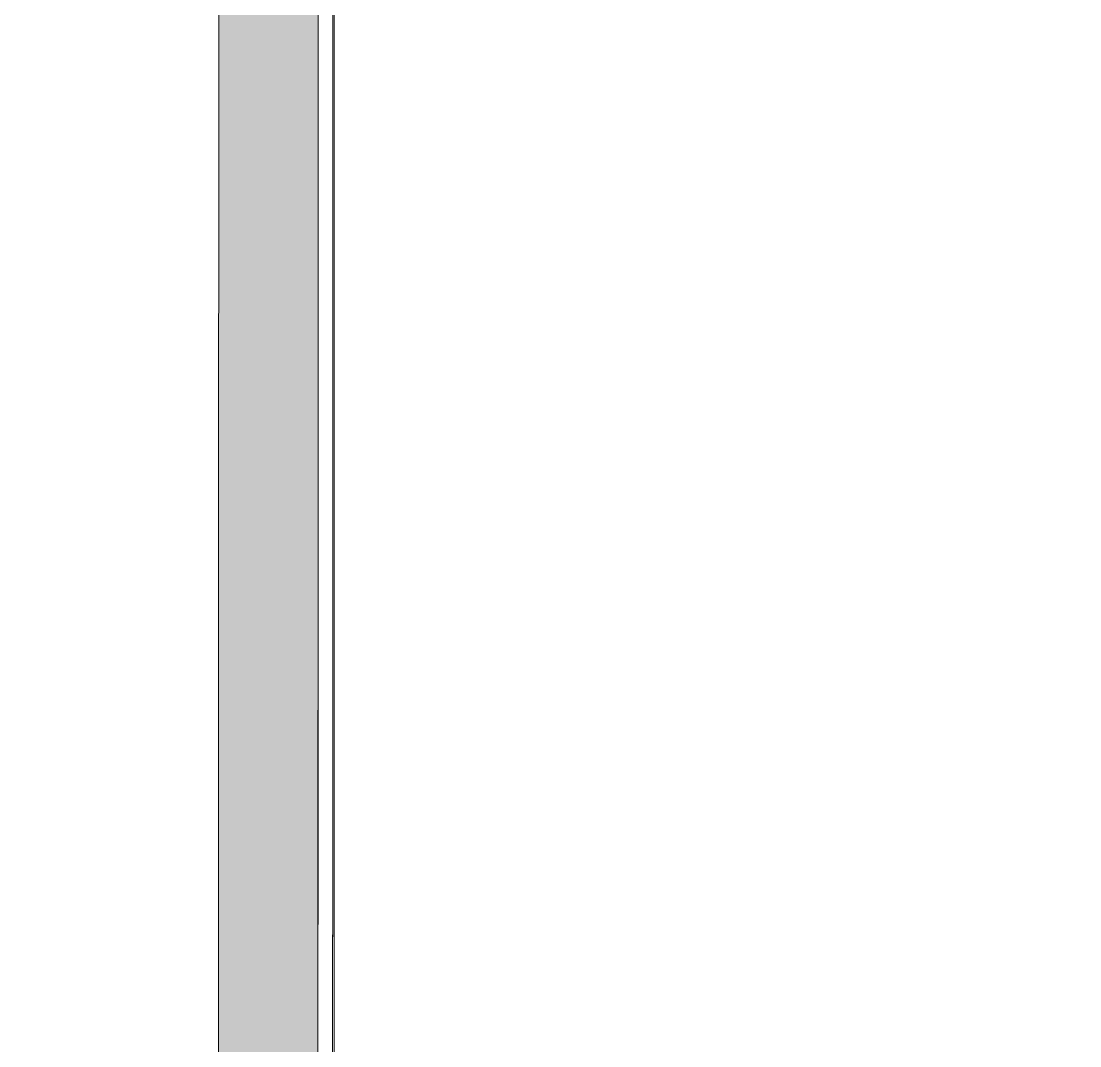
# Model space of a CAD drawing. Header units: millimetres. Extents: x -284281 to 1648660, y -821378 to -151356.
# Drawn here: x -178211 to -156909, y -255368 to -234747 of the extents above; entities that cross this region are included whole.
import ezdxf

# ---------------------------------------------------------------- set-up
doc = ezdxf.new("R2010")
doc.units = ezdxf.units.MM
doc.header["$MEASUREMENT"] = 0
doc.layers.add('Divers - Dessin général', color=7, linetype='Continuous')
doc.layers.add('TopoAlt', color=7, linetype='Continuous')

# ---------------------------------------------------------------- blocks, each defined once
blk = doc.blocks.new('Dalle_15_1', base_point=(153176, -163719))
at = {"linetype": 'Continuous', "lineweight": 0, "true_color": 0x90b349}
blk.add_hatch(color=55, dxfattribs=at).paths.add_polyline_path([(153176, -163719), (153156, -271725), (155117, -271706), (155135, -165720), (251905, -165737), (251887, -265587), (253887, -265588), (253906, -163738)])
at = {"color": 7, "linetype": 'Continuous', "lineweight": 5, "flags": 128}
blk.add_lwpolyline([(153176, -163719), (153156, -271725), (155117, -271706), (155135, -165720), (251905, -165737), (251887, -265587), (253887, -265588), (253906, -163738)], close=True, dxfattribs=at)
blk = doc.blocks.new('Mur_54_1', base_point=(254206, -163438))
at = {"layer": 'TopoAlt', "color": 211, "linetype": 'Continuous', "lineweight": 5, "true_color": 0xfe55ff, "flags": 128}
for points in [[(253906, -163738), (253886, -270769)], [(254186, -271068), (254206, -163738)]]:
    blk.add_lwpolyline(points, dxfattribs=at)

msp = doc.modelspace()

# ---------------------------------------------------------------- linework, layer by layer
at = {"color": 9, "linetype": 'Continuous', "lineweight": 5}
msp.add_lwpolyline([(-276945.65025, -275935.04226), (-284280.88961, -275935.04226), (-284280.88961, -295062.57111), (-156908.51063, -293826.86817), (-156908.51063, -270902.73426), (-157366.28318, -270902.73426), (-171915.7319, -271040.57524), (-171915.7319, -163437.63526), (-272966.2927, -163437.63526), (-272966.2927, -271040.57524), (-272973.13194, -271040.57524), (-272972.94884, -272000.51928), (-272946.18611, -272000.51417, -0.4094273642)], format="xyb", close=True, dxfattribs=at)
at = {"color": 7, "linetype": 'Continuous', "lineweight": 5}
msp.add_lwpolyline([(-272993.59542, -163719.4882), (-273013.03397, -271660.98042), (-271013.03401, -271661.34059), (-270993.95562, -165719.84833), (-174224.06959, -165737.27506), (-174241.97478, -265587.29374), (-172241.97481, -265587.6539), (-172223.70945, -163737.63526)], close=True, dxfattribs=at)
at = {"layer": 'Divers - Dessin général', "color": 14, "linetype": 'Continuous', "lineweight": 5, "true_color": 0x990000}
msp.add_lwpolyline([(-171923.65542, -163437.63526), (-171943.03788, -271067.6377), (-273272.94367, -272027.63374), (-273290.3137, -197317.63509), (-273293.65591, -163437.63526)], close=True, dxfattribs=at)
at = {"layer": 'TopoAlt', "color": 7, "linetype": 'Continuous', "lineweight": 5, "flags": 128}
msp.add_lwpolyline([(-273293.65591, -163437.63526), (-273293.59869, -163737.63526), (-273272.96147, -271934.33653), (-272972.96147, -271934.27931), (-272993.59869, -163737.63526), (-172223.70945, -163737.63526), (-172242.98415, -270769.24799), (-172243.03818, -271069.25262), (-171943.03788, -271067.63769), (-171923.70945, -163737.63526), (-171923.65542, -163437.63526), (-172223.65543, -163437.63526), (-272993.65591, -163437.63526)], close=True, dxfattribs=at)
at = {"layer": 'TopoAlt', "color": 211, "linetype": 'Continuous', "lineweight": 5, "true_color": 0xfe55ff}
for points in [[(-172223.70945, -163737.63526), (-172242.98415, -270769.24799)], [(-171943.03788, -271067.6377), (-171923.70945, -163737.63526)]]:
    msp.add_lwpolyline(points, dxfattribs=at)

# ---------------------------------------------------------------- block references
at = {"color": 7, "linetype": 'Continuous', "lineweight": 5}
msp.add_blockref('Dalle_15_1', (-272953.58495, -163719.4954), dxfattribs=at)
at = {"layer": 'TopoAlt', "color": 211, "lineweight": 5, "true_color": 0xfe55ff}
msp.add_blockref('Mur_54_1', (-171923.65542, -163437.63526), dxfattribs=at)

doc.saveas('drawing.dxf')
